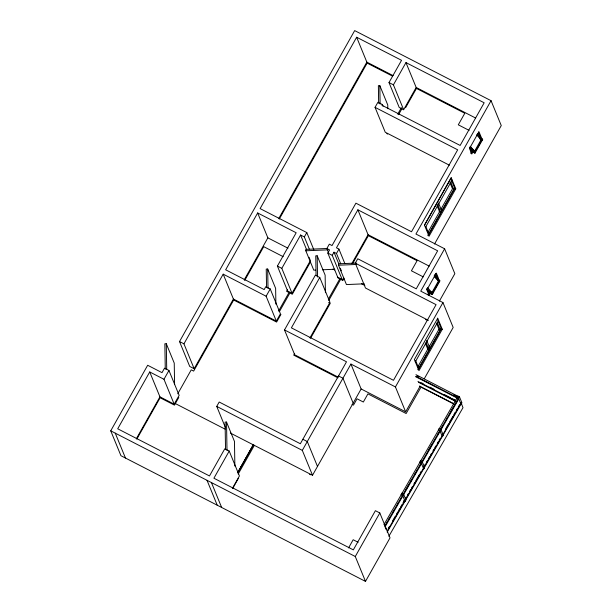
<?xml version="1.0" encoding="UTF-8"?>
<svg xmlns="http://www.w3.org/2000/svg" width="612" height="612" viewBox="0 0 612 612"><rect width="100%" height="100%" fill="white"/><g stroke="black" fill="none" stroke-linecap="round" stroke-linejoin="round"><path stroke-width="0.92" d="M237.762 472.755L253.337 444.717L237.586 472.663M229.217 451.044L213.902 478.224L353.323 549.874L375.393 510.691L379.815 512.963L390.02 537.856L365.494 581.4L120.947 455.718L110.741 430.833L147.668 365.272L162.012 372.647L164.529 368.179L168.95 370.451L179.155 395.344L174.183 404.172L159.939 396.851L149.726 371.958L117.718 428.79L209.48 475.952L224.795 448.772L229.217 451.044L239.422 475.937L232.461 488.292M194.149 368.722L183.944 343.829L223.189 274.153L233.402 299.046L194.149 368.722L189.728 366.45L179.523 341.557L354.677 30.6L491.053 100.682L501.259 125.575L434.543 244.012M174.183 404.172L163.978 379.279L168.95 370.451M310.345 260.727L292.031 293.247L287.609 290.975L277.397 266.09L296.177 232.759L257.66 212.961L225.652 269.793L264.162 289.583L265.807 286.668L270.229 288.94L280.434 313.834L276.333 321.109L233.402 299.046M403.637 109.732L393.424 84.839L405.963 62.585L416.175 87.478L403.637 109.732L399.215 107.46L389.002 82.566L401.541 60.313L356.643 37.24L260.115 208.6L306.803 232.591L313.841 249.757M136.277 438.858L159.939 396.851M136.881 439.011L160.122 397.762L174.466 405.129L178.78 397.471M177.771 393.761L191.235 369.855L193.637 371.094L233.685 300.002L276.616 322.073L280.931 314.407M244.211 279.86L267.865 237.854L257.66 212.961M278.758 218.515L366.848 62.126L356.643 37.24M244.731 280.395L263.726 246.667L283.195 256.673M279.263 219.081L367.139 63.09L392.3 76.018M276.333 321.109L266.128 296.223L270.229 288.94M292.031 293.247L281.818 268.362L300.591 235.031L304.34 236.951L309.274 248.969M449.338 165.171L385.254 132.238L375.049 107.345L377.918 102.258L382.339 104.53L383.043 106.243M304.34 236.951L306.803 232.591M382.339 104.53L381.926 105.256L460.14 145.449L484.176 102.778L405.963 62.585M225.537 427.857L216.732 406.399L219.195 402.03L300.347 443.738L346.507 361.791L284.511 329.929L315.341 275.201L319.762 277.473L329.967 302.366L309.97 337.87M287.525 289.667L286.6 291.312L289.002 292.544L278.552 311.103M279.432 311.562L289.889 293.003L292.291 294.234L310.628 261.691M397.731 114.138L401.38 107.658M398.58 114.658L401.801 108.944M405.588 107.735L416.458 88.434L464.799 113.274L458.296 124.817L469.113 130.379M328.621 252.817L326.862 248.526L329.325 244.165L332.041 245.557L355.909 203.176L411.516 231.757L457.677 149.81L375.049 107.345M343.768 277.871L342.445 280.22L338.023 277.947L327.818 253.054L329.577 249.925L326.862 248.526M319.762 277.473L291.388 327.841L393.478 380.304L436.081 304.661L355.289 263.137L357.745 258.769L416.237 288.833L437.649 250.813L357.875 209.817L336.462 247.829L338.941 249.107L344.923 263.703M342.445 280.22L332.24 255.326L333.999 252.198L336.485 253.475L340.708 263.772M336.485 253.475L338.941 249.107M294.663 353.468L293.729 355.128L337.885 377.818M328.346 299.169L340.05 278.391L337.648 277.152M328.766 300.454L340.938 278.843M351.785 263.634L368.08 234.71L357.875 209.817M310.559 338.291L330.235 303.353L328.629 302.535M344.112 278.72L343.347 280.082L341.741 279.256M352.719 263.435L368.363 235.666L417.093 260.712L411.417 270.795L423.244 276.876M237.785 472.762L253.529 444.817M238.206 474.04L254.408 445.276M232.782 488.292L238.374 478.362M491.053 100.682L415.938 234.029L444.626 248.778L454.838 273.663L439.393 301.089M424.514 225.178L451.235 177.748M425.401 227.45L452.115 180.027M350.928 364.063L361.134 388.957L312.518 475.272L302.313 450.378L350.928 364.063L395.436 386.937L405.641 411.83L420.092 386.187M471.087 152.281L471.99 150.682M470.827 153.543L472.173 151.149M473.122 151.631L471.776 154.033L469.503 148.494L478.951 131.718L481.223 137.249L479.747 136.491M427.995 232.262L439.569 211.706L437.075 205.617M440.915 209.327L452.49 188.779L449.988 182.682M427.918 235.291L454.632 187.869M482.325 139.085L474.637 152.74L473.214 152.105M428.109 235.75L454.823 188.328L451.228 179.568M469.427 147.913L473.566 152.495L474.988 153.138L482.684 139.482L477.352 133.577M455.772 188.81L429.05 236.24L424.453 225.147L451.174 177.717L455.772 188.81L454.295 188.052M444.626 248.778L420.758 291.159L442.958 302.565L453.171 327.458L424.284 378.744M427.956 294.418L429.754 291.228M428.14 294.885L429.945 291.687M430.488 292.995L429.134 295.397L426.87 289.866L436.318 273.082L438.59 278.613L437.083 277.84M426.74 289.247L430.886 293.837L432.302 294.479L439.997 280.816L434.673 274.918M395.436 386.937L442.958 302.565M437.733 318.225L414.362 359.581L418.96 370.673L442.269 329.287L437.672 318.194M415.303 361.883L438.62 320.497M417.889 366.718L427.773 349.161L425.279 343.064M428.652 347.601L438.995 329.248L436.494 323.151M417.82 369.725L441.137 328.338M418.478 369.357L441.321 328.797L437.733 320.038M348.58 547.893L353.17 539.738L358.127 542.286M365.494 581.4L355.281 556.507L379.815 512.963M402.635 495.475L403.515 493.915L401.931 493.104L401.051 494.664L402.635 495.475L405.09 501.473L405.97 499.912L403.515 493.915M421.286 463.116L422.165 461.555L420.582 460.744L419.702 462.305L421.286 463.116L423.741 469.113L424.621 467.553L422.165 461.555M439.936 430.756L440.816 429.196L439.232 428.385L438.353 429.945L439.936 430.756L442.392 436.746L443.272 435.186L440.816 429.196M458.587 398.397L459.467 396.836L457.883 396.025L457.003 397.586L458.587 398.397L461.043 404.387L461.922 402.826L459.467 396.836M383.953 524.675L457.608 396.882L458.862 397.54L384.734 526.159M386.501 523.367L387.45 521.715M388.872 519.244L389.829 517.599M393.149 511.823L394.105 510.178M397.425 504.403L398.381 502.758M405.504 490.388L406.934 487.917M407.883 486.265L408.831 484.62M410.262 482.141L411.21 480.497M414.538 474.721L415.487 473.076M416.435 471.424L417.384 469.779M428.79 449.988L430.213 447.517M431.162 445.865L432.118 444.22M437.817 434.321L438.766 432.676M442.094 426.901L443.042 425.256M446.37 419.48L447.318 417.835M450.646 412.06L453.5 407.118M454.923 404.639L455.871 402.994M385.04 526.894L440.158 431.261M441.107 429.609L458.686 399.101M388.276 528.424L389.232 526.771M392.552 521.003L395.406 516.054M396.354 514.409L397.785 511.93M398.733 510.286L399.682 508.633M400.631 506.988L402.061 504.51M403.01 502.865L403.958 501.213M405.381 498.742L406.337 497.089M407.286 495.445L408.235 493.792M409.658 491.321L410.614 489.669M411.562 488.024L412.511 486.372M413.934 483.901L414.89 482.256M415.839 480.604L419.166 474.836M420.115 473.183L421.064 471.531M423.917 466.589L425.34 464.118M426.289 462.465L427.245 460.813M428.193 459.168L429.616 456.697M430.565 455.045L431.521 453.393M432.944 450.922L433.893 449.277M434.841 447.624L435.798 445.972M437.22 443.501L438.169 441.856M439.118 440.204L440.074 438.559M445.773 428.66L448.627 423.718M449.575 422.066L452.903 416.298M453.852 414.645L455.274 412.174M456.223 410.522L457.179 408.877M458.128 407.225L459.551 404.754M387.228 531.094L460.882 403.3M387.167 532.134L461.287 403.515M388.865 536.28L462.993 407.668L461.027 402.604M387.817 108.668L387.756 104.973L379.815 85.611L378.369 85.672L378.66 103.229M326.793 248.495L305.801 249.382L305.824 250.79L313.765 270.144L315.677 270.068M305.824 250.79L327.772 249.857M325.423 292.704L325.133 275.148L317.192 255.785L315.746 255.847L316.067 275.247M356.253 263.053L338.482 263.81L338.505 265.218L346.446 284.572L364.216 283.823M338.505 265.218L356.276 264.46M275.89 304.141L275.63 288.374L267.689 269.02L266.243 269.081L266.549 287.625M322.356 269.785L334.756 269.257M174.596 384.642L174.236 363.084L166.296 343.73L164.85 343.791L165.271 369.09M234.87 466.076L234.465 441.405L226.524 422.051L225.078 422.112L225.537 449.621M481.262 138.84L482.684 139.482M438.223 279.783L439.646 280.426L431.95 294.081L430.527 293.446M366.848 62.126L393.111 75.628M416.175 87.478L475.677 118.055M389.002 82.566L393.424 84.839M386.776 133.584L387.664 134.036M439.148 211.492L440.839 212.356L437.626 204.523M368.08 234.71L429.188 266.113M327.818 253.054L332.24 255.326M333.012 269.081L334.703 269.946M361.455 283.7L364.851 285.444M267.865 237.854L287.961 248.181M428.431 320.374L365.494 288.03L355.289 263.137M425.485 319.479L426.465 319.984M440.793 328.529L442.269 329.287M438.758 329.493L440.449 330.358L437.213 322.478M277.397 266.09L281.818 268.362M427.352 348.947L429.043 349.812L426.182 342.842M223.189 274.153L266.128 296.223M415.961 374.682L458.587 396.584L457.883 397.831L416.091 376.357M417.101 375.845L418.769 376.709M453.874 394.748L457.218 396.461M415.556 376.663L457.348 398.144M421.515 382.829L423.183 383.686M429.869 387.121L434.053 389.27M444.082 394.426L450.769 397.861M452.436 398.718L455.779 400.439M417.958 381.483L455.573 400.814M418.57 382.316L455.343 401.22M419.434 386.042L453.699 403.652M453.89 404.042L421.002 387.144L406.146 413.528L367.927 393.883L363.337 402.03L357.048 398.794L353.499 405.098L352.053 404.356M338.528 375.967L342.95 378.239L353.155 403.124M338.031 377.084L294.724 354.822L284.511 329.929M361.134 388.957L405.641 411.83M179.523 341.557L183.944 343.829M302.863 439.278L307.285 441.55L317.49 466.436M403.515 500.654L405.09 501.473M149.726 371.958L163.978 379.279M216.732 406.399L302.313 450.378M175.346 403.576L225.117 429.15M230.334 433.028L312.518 475.272M309.618 474.338L310.506 474.797M110.741 430.833L355.281 556.507M476.832 134.518L482.157 140.416M477.039 135.214L481.093 139.704L474.453 151.485L470.98 147.645M479.548 138.465L480.734 139.773M470.192 146.299L475.516 152.204M469.664 147.24L474.988 153.138M434.145 275.859L439.47 281.757M434.352 276.555L438.406 281.046L431.766 292.827L430.611 291.549M427.505 287.64L432.829 293.538M426.977 288.573L432.302 294.479M478.332 132.024L480.275 136.767M470.085 148.035L471.707 151.983M450.715 182.001L453.943 189.888M438.506 202.962L441.719 210.796M425.753 226.31L428.989 234.197M435.652 273.365L437.595 278.108M434.772 274.926L435.744 277.297M427.077 288.581L429.02 293.324M426.702 340.417L429.915 348.251M415.655 360.743L418.891 368.623M333.999 252.198L338.926 264.216M340.287 268.209L341.366 270.848M300.591 235.031L306.581 249.62M309.052 257.3L310.131 259.939M385.216 527.131L386.264 529.701M211.446 482.585L221.651 507.478M207.024 480.313L217.229 505.206M115.263 433.151L125.468 458.044M379.815 85.611L380.121 104.094M317.192 255.785L317.552 277.037M267.689 269.02L268.01 288.489M226.524 422.051L226.998 450.508M166.296 343.73L166.716 369.028"/></g></svg>
